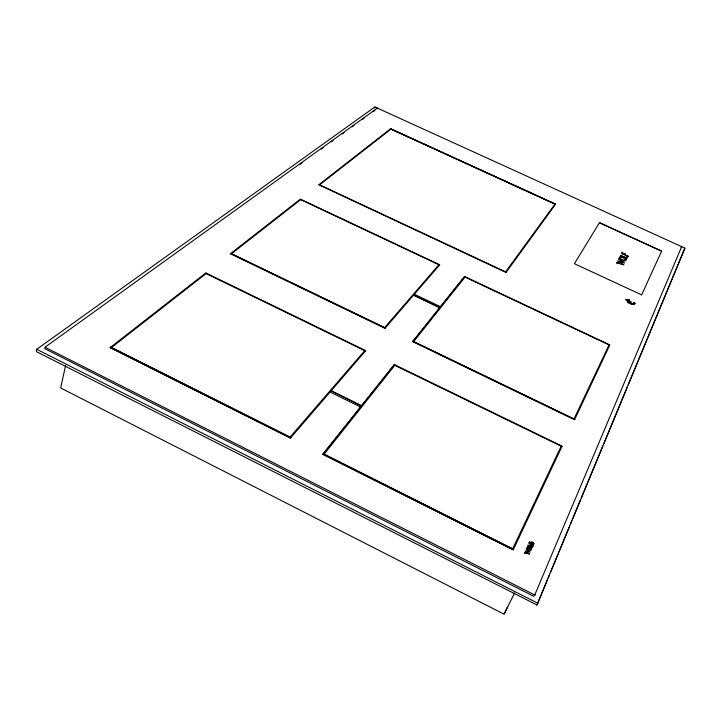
<?xml version="1.0" encoding="UTF-8"?>
<svg xmlns="http://www.w3.org/2000/svg" width="721" height="721" viewBox="0 0 721 721"><rect width="100%" height="100%" fill="white"/><g stroke="black" fill="none" stroke-linecap="round" stroke-linejoin="round"><path stroke-width="1.08" d="M537.019 604.991L36.501 351.677L36.311 349.604L374.857 106.978L684.896 248.105L628.252 384.762M681.219 247.654L681.507 246.375M532.44 546.815L532.071 547.627A1.685 1.009 27.9 0 1 530.413 547.5A1.685 1.009 27.9 0 1 529.277 546.221L529.638 545.418M534.982 594.735L533.666 596.285L44.837 348.712L45.306 346.999L377.543 107.961M65.575 365.637L60.753 387.447L61.177 388.222L503.564 613.932L504.349 613.841L507.575 606.64M684.896 248.105L536.812 605.18M110.214 347.585L205.827 272.926L365.727 350.667L290.473 438.035L110.214 347.585L290.473 438.035M110.998 347.91L206.512 273.259M205.44 273.268L365.43 351.01M231.09 254.089L300.999 199.402M300.107 199.384L439.522 265.031M319.079 184.576L506.223 272.15M319.421 185L391.124 128.96M374.596 108.087L375.019 106.987M377.02 108.673L377.299 107.925M390.394 128.915L555.494 204.358M390.593 128.762L555.612 204.205L390.593 128.762L318.826 184.774L506.025 272.448L555.63 204.169M289.68 437.575L365.006 350.325M330.074 392.035L360.536 406.995M322.873 454.302L394.378 364.601L562.101 446.155L513.244 549.826L322.873 454.302L394.378 364.601M323.693 454.708L395.099 364.952M384.338 327.938L439.116 264.49M414.305 294.276L440.513 306.704M394.081 365.006L561.911 446.551M412.7 341.619L464.621 276.504L609.813 344.917L574.556 419.739L412.7 341.619L464.621 276.504M413.394 341.952L465.243 276.801M464.396 276.81L609.678 345.215M505.43 272.114L555.098 203.926M537.451 603.955L547.347 580.063M548.212 577.99L549.501 574.871M550.366 572.789L558.108 554.088M558.973 552.016L569.725 526.042M570.59 523.969L571.879 520.85M572.744 518.769L580.486 500.077M581.351 497.995L602.864 446.056M603.729 443.974L627.396 386.844M534.667 595.185L681.706 246.537M532.458 545.455L531.9 546.68L527.853 545.13L532.296 547.356L533.405 544.896L532.657 545.518M641.645 294.871L661.626 251.115L599.457 222.699L574.412 263.715L641.627 294.862M633.786 303.253L634.922 303.244L633.993 302.811L633.453 303.974L634.57 304.01M633.804 303.208L634.868 303.658L634.66 304.1L633.633 303.577M632.497 303.811L633.453 304.199L632.335 304.154M634.57 303.153L633.795 302.378L634.922 303.244M632.668 304.1L631.533 304.109L632.65 304.145M634.083 304.199L632.966 304.154L633.173 303.712L634.408 304.361M631.812 303.874L631.605 304.316L628.973 303.09L629.19 302.649L631.794 303.92M631.118 302.387L625.81 299.846M630.947 303.523L630.92 303.568M609.173 344.611L573.853 419.334M625.954 299.557L631.29 302.036M628.27 301.027L628.054 301.468L627.315 300.639M627.495 300.269L628.424 300.702M627.676 299.882L628.883 300.567L628.144 299.747M627.504 301.081L628.225 301.955L628.433 301.513L627.153 300.99M628.613 300.089L629.748 300.089L628.631 300.044M561.326 445.839L512.415 549.339M513.244 549.826L322.9 454.239M514.668 592.851L504.132 614.022M531.233 542.715L531.575 542.381A1.081 0.649 27.8 0 1 532.215 542.363L532.513 542.462A1.28 0.766 27.8 0 1 533.17 542.895A1.109 0.667 27.8 0 1 533.477 543.382L533.243 544.211L531.053 543.12M300.251 164.28L302.072 162.964M321.224 149.148L323.044 147.832M331.245 141.902L333.075 140.586M342.187 134.007L344.016 132.691M352.218 126.77L354.038 125.454M362.248 119.524L364.069 118.208M373.19 111.629L375.01 110.313M599.43 222.708L661.626 251.124M45.144 347.261L534.766 594.996M36.573 349.18L537.812 603.207M533.36 545.004L531.296 543.976L531.774 542.913L531.206 542.634L530.719 543.688L529.493 543.075L529.971 542.021L529.403 541.732L528.745 543.174L533.179 545.391M533.026 545.734L530.079 544.229L532.918 545.968M530.124 547.392L529.196 546.933A1.812 1.091 27.9 0 0 527.961 546.906L527.43 547.834A1.83 1.1 27.9 0 0 528.259 548.987L529.196 549.456A1.839 1.109 27.9 0 0 530.575 549.402L530.953 548.555M530.016 547.338A1.812 1.091 27.9 0 1 530.836 548.492M529.593 545.536A1.685 1.009 27.9 0 1 531.233 545.644A1.685 1.009 27.9 0 1 532.386 546.906M530.872 545.77A1.235 0.739 27.9 0 0 529.863 545.869A1.478 0.883 27.9 0 0 529.692 546.058L529.674 546.167A1.235 0.739 27.9 0 0 530.286 547.077A1.379 0.829 27.9 0 0 530.701 547.302A1.235 0.739 27.9 0 0 531.864 547.266L531.936 547.185A1.469 0.883 27.9 0 0 532.035 546.878M531.305 545.959A1.235 0.739 27.9 0 1 532.008 546.942M530.899 545.581A1.379 0.829 27.9 0 1 531.377 545.797M626.179 259.857L625.233 260.84A3.65 1.46 24.1 0 1 622.872 260.506L622.421 260.344A3.857 1.55 24.1 0 1 621.105 259.695A3.641 1.46 24.1 0 1 619.393 258.136L619.312 257.19L620.493 256.631A3.56 1.433 24.1 0 1 622.079 256.856L624.665 258.046A3.596 1.442 24.1 0 1 626.008 259.344L626.179 259.857M625.287 259.596L624.629 260.281A2.659 1.063 24.1 0 1 623.223 260.146L621.205 259.218A2.641 1.063 24.1 0 1 620.24 258.262L620.79 257.226A2.641 1.054 24.1 0 1 622.187 257.352L624.197 258.28A2.65 1.063 24.1 0 1 625.17 259.236L625.287 259.596M533.891 543.652L533.513 544.661L530.548 543.183L531.197 542.12A1.622 0.973 27.8 0 1 532.774 542.273A1.64 0.982 27.8 0 1 533.882 543.499L533.891 543.652M531.584 548.87L531.017 549.862A2.551 1.532 27.9 0 1 527.952 549.312A2.505 1.505 27.9 0 1 526.871 547.978L527.583 546.428A2.46 1.478 27.9 0 1 529.241 546.473A2.695 1.622 27.9 0 1 529.863 546.725A2.514 1.514 27.9 0 1 531.521 548.393L531.584 548.87L530.341 548.176L529.881 549.204C534.198 551.682 524.951 547.05 529.493 549.014L529.962 547.987L528.781 547.077L531.638 548.825M110.71 347.152L290.851 437.593L110.71 347.152M230.441 253.711L300.396 199.122L439.738 264.778L385.005 328.325L230.441 253.711M230.783 253.45L385.275 328.01L230.783 253.45M331.137 390.764L361.509 405.815L331.137 390.764M323.26 453.788L513.487 549.294L323.26 453.788M413.566 295.105L439.774 307.66L413.566 295.105M412.962 341.294L574.727 419.361L412.962 341.294M529.358 554.016L524.284 552.944L527.907 553.331L525.167 551.015L528.772 551.421L526.213 548.735L530.214 552.115L526.105 551.259L529.358 554.016M629.397 302.577L628.252 302.586L629.397 302.577M628.82 302.045L627.676 302.045L628.82 302.045M623.773 264.76L616.437 262.795L621.619 263.805L617.41 260.966L622.574 261.984L618.564 258.794L624.71 262.94L618.78 261.372L623.773 264.76M627.766 256.892L626.973 258.424L620.375 255.396L626.315 257.667L626.909 256.505L627.766 256.892M628.117 256.198L621.358 253.549L622.079 252.197L622.926 252.584L622.394 253.576L624.215 254.405L624.737 253.413L625.585 253.801L625.062 254.801L628.117 256.198"/></g></svg>
